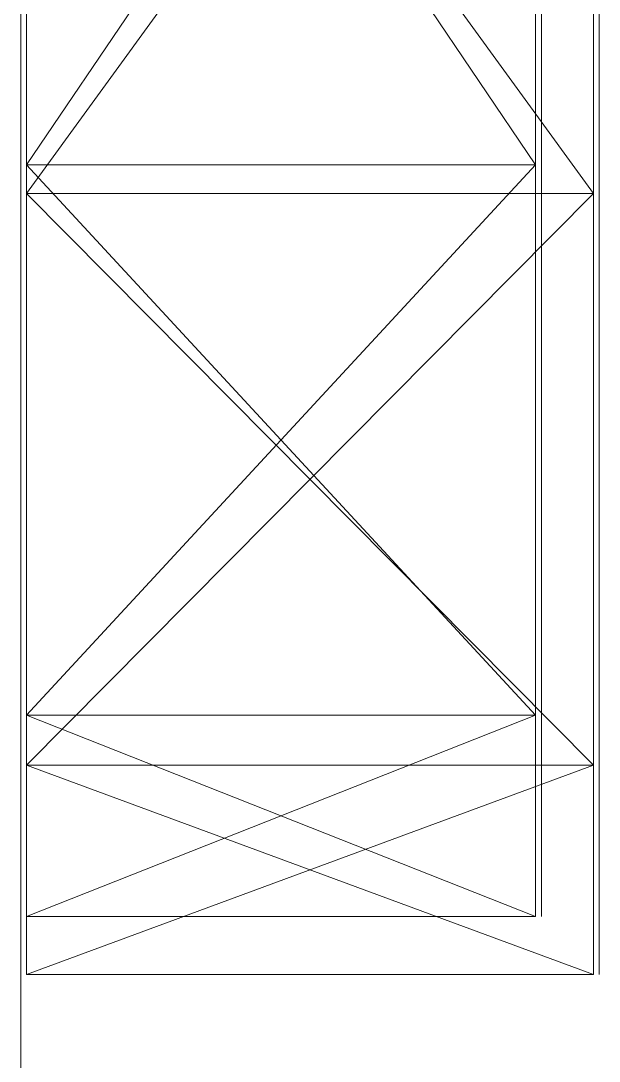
# Model space of a CAD drawing. Header units: millimetres. Extents: x -5300 to 98858, y -5196 to 93886.
# Drawn here: x 3050 to 3060, y 44819.5 to 44837.49 of the extents above; entities that cross this region are included whole.
import ezdxf

# ---------------------------------------------------------------- set-up
doc = ezdxf.new("R2010")
doc.units = ezdxf.units.MM
doc.layers.add('Двери', color=7, linetype='Continuous', lineweight=18, true_color=0x7f7f7f)

# ---------------------------------------------------------------- blocks, each defined once
blk = doc.blocks.new('Дн-9 193108 - Дн-9-247982-Подвал')
at = {"layer": 'Двери', "color": 254, "true_color": 0xd4d4d4}
for p, q in [((3050, 44010), (3050, 45490)), ((3050, 45490), (3050, 44010)), ((3050, 44010), (3050, 45490)), ((3050, 45490), (3050, 44010)), ((3050, 44818), (3050, 44898)), ((3050, 44898), (3050, 44818)), ((3050, 44818), (3050, 44898)), ((3050, 44898), (3050, 44818)), ((3050, 44898), (3050, 43998)), ((3050, 43998), (3050, 44898)), ((3050, 44898), (3050, 44818)), ((3050, 44818), (3050, 44898)), ((3050, 44818), (3050, 44898)), ((3050, 44898), (3050, 43998)), ((3050, 43998), (3050, 44898)), ((3050, 44898), (3050, 44818)), ((3059, 44870.517), (3059, 44825.483)), ((3059, 44870.517), (3059, 44834.998)), ((3059, 44870.517), (3059, 44825.483)), ((3059, 44870.517), (3059, 44825.483)), ((3059, 44825.483), (3059, 44870.517)), ((3059, 44825.483), (3059, 44870.517)), ((3059, 44825.483), (3059, 44870.517)), ((3060, 44834.501), (3060, 44861.499)), ((3060, 44824.617), (3060, 44861.499)), ((3060, 44824.617), (3060, 44861.499)), ((3060, 44824.617), (3060, 44861.499)), ((3060, 44834.501), (3060, 44861.499)), ((3060, 44861.499), (3060, 44834.501)), ((3060, 44861.499), (3060, 44834.501)), ((3060, 44861.499), (3060, 44834.501)), ((3059, 44861.001), (3059, 44825.483)), ((3059, 44861.001), (3059, 44834.998)), ((3059, 44861.001), (3059, 44834.998)), ((3050, 44834.552), (3050, 44848.002)), ((3050, 44848.002), (3050, 44834.952)), ((3050, 44834.552), (3050, 44848.002)), ((3050, 44834.952), (3050, 44848.002)), ((3050, 44848.002), (3050, 44834.952)), ((3050, 44834.952), (3050, 44848.002)), ((3050, 44834.552), (3050, 44848.002)), ((3050, 44834.952), (3050, 44848.002)), ((3050, 44848.002), (3050, 44834.952)), ((3050, 44848.002), (3050, 44834.552)), ((3050, 44834.952), (3050, 44848.002)), ((3050, 44848.002), (3050, 44834.952)), ((3050.1, 44848.002), (3050.1, 44834.501)), ((3050.1, 44834.501), (3050.1, 44848.002)), ((3050.1, 44834.998), (3050.1, 44848.002)), ((3050.1, 44834.998), (3050.1, 44848.002)), ((3059.9, 44848.002), (3050.1, 44834.501)), ((3059.9, 44834.501), (3050.1, 44848.002)), ((3050.1, 44848.002), (3058.9, 44834.998)), ((3050.1, 44834.998), (3058.9, 44848.002)), ((3050.1, 44834.501), (3050.1, 44848.002)), ((3050.1, 44848.002), (3050.1, 44834.501)), ((3050.1, 44834.998), (3050.1, 44848.002)), ((3050.1, 44848.002), (3050.1, 44834.998)), ((3059.9, 44834.501), (3050.1, 44848.002)), ((3059.9, 44848.002), (3050.1, 44834.501)), ((3058.9, 44834.998), (3050.1, 44848.002)), ((3058.9, 44848.002), (3050.1, 44834.998)), ((3058.9, 44848.002), (3058.9, 44834.998)), ((3058.9, 44834.998), (3058.9, 44848.002)), ((3058.9, 44834.998), (3058.9, 44848.002)), ((3058.9, 44848.002), (3058.9, 44834.998)), ((3059, 44848.002), (3059, 44834.998)), ((3059, 44848.002), (3059, 44834.998)), ((3059, 44848.002), (3059, 44834.998)), ((3059, 44834.998), (3059, 44848.002)), ((3059, 44848.002), (3059, 44825.483)), ((3059, 44825.483), (3059, 44848.002)), ((3059.9, 44834.501), (3059.9, 44848.002)), ((3059.9, 44834.501), (3059.9, 44848.002)), ((3059.9, 44834.501), (3059.9, 44848.002)), ((3059.9, 44848.002), (3059.9, 44834.501)), ((3060, 44848.002), (3060, 44834.501)), ((3060, 44834.501), (3060, 44848.002)), ((3060, 44848.002), (3060, 44834.501)), ((3060, 44848.002), (3060, 44834.501)), ((3050.1, 44834.998), (3050.1, 44825.483)), ((3050.1, 44825.483), (3050.1, 44834.998)), ((3050.1, 44834.998), (3058.9, 44834.998)), ((3050.1, 44834.998), (3058.9, 44825.483)), ((3050.1, 44825.483), (3058.9, 44834.998)), ((3050.1, 44834.998), (3058.9, 44834.998)), ((3050.1, 44834.998), (3050.1, 44825.483)), ((3050.1, 44834.998), (3050.1, 44825.483)), ((3050.1, 44834.998), (3058.9, 44834.998)), ((3050.1, 44834.998), (3058.9, 44825.483)), ((3058.9, 44834.998), (3050.1, 44834.998)), ((3058.9, 44834.998), (3050.1, 44825.483)), ((3058.9, 44834.998), (3058.9, 44825.483)), ((3058.9, 44825.483), (3058.9, 44834.998)), ((3058.9, 44834.998), (3058.9, 44825.483)), ((3058.9, 44834.998), (3058.9, 44825.483)), ((3059, 44834.998), (3059, 44825.483)), ((3059, 44825.483), (3059, 44834.998)), ((3059, 44834.998), (3059, 44825.483)), ((3059, 44825.483), (3059, 44834.998)), ((3050, 44834.952), (3050, 44825.399)), ((3050, 44825.399), (3050, 44834.952)), ((3050, 44834.552), (3050, 44834.952)), ((3050, 44834.952), (3050, 44824.706)), ((3050, 44824.706), (3050, 44834.952)), ((3050, 44834.552), (3050, 44834.952)), ((3050, 44834.952), (3050, 44825.399)), ((3050, 44834.952), (3050, 44825.399)), ((3050, 44834.552), (3050, 44834.952)), ((3050, 44834.952), (3050, 44834.552)), ((3050, 44834.552), (3050, 44824.706)), ((3050, 44824.706), (3050, 44834.552)), ((3050, 44834.552), (3050, 44824.706)), ((3050, 44834.552), (3050, 44824.706)), ((3050, 44834.552), (3050, 44825.399)), ((3050, 44834.552), (3050, 44825.399)), ((3050.1, 44834.501), (3050.1, 44824.617)), ((3050.1, 44824.617), (3050.1, 44834.501)), ((3059.9, 44834.501), (3050.1, 44834.501)), ((3059.9, 44834.501), (3050.1, 44824.617)), ((3059.9, 44824.617), (3050.1, 44834.501)), ((3059.9, 44834.501), (3050.1, 44834.501)), ((3050.1, 44834.501), (3050.1, 44824.617)), ((3050.1, 44834.501), (3050.1, 44824.617)), ((3059.9, 44834.501), (3050.1, 44834.501)), ((3059.9, 44834.501), (3050.1, 44824.617)), ((3050.1, 44834.501), (3059.9, 44834.501)), ((3050.1, 44834.501), (3059.9, 44824.617)), ((3059.9, 44834.501), (3059.9, 44824.617)), ((3059.9, 44824.617), (3059.9, 44834.501)), ((3059.9, 44834.501), (3059.9, 44824.617)), ((3059.9, 44834.501), (3059.9, 44824.617)), ((3060, 44834.501), (3060, 44824.617)), ((3060, 44824.617), (3060, 44834.501)), ((3060, 44834.501), (3060, 44824.617)), ((3060, 44824.617), (3060, 44834.501)), ((3060, 44834.501), (3060, 44820.999)), ((3060, 44834.501), (3060, 44834.501)), ((3060, 44820.999), (3060, 44834.501)), ((3050.1, 44825.483), (3050.1, 44821.999)), ((3050.1, 44821.999), (3050.1, 44825.483)), ((3050.1, 44825.483), (3058.9, 44825.483)), ((3050.1, 44825.483), (3058.9, 44821.999)), ((3058.9, 44821.999), (3050.1, 44825.483)), ((3050.1, 44825.483), (3058.9, 44825.483)), ((3050.1, 44825.483), (3050.1, 44821.999)), ((3050.1, 44821.999), (3050.1, 44825.483)), ((3050.1, 44825.483), (3058.9, 44825.483)), ((3050.1, 44825.483), (3058.9, 44821.999)), ((3050.1, 44821.999), (3058.9, 44825.483)), ((3058.9, 44825.483), (3050.1, 44825.483)), ((3058.9, 44825.483), (3058.9, 44821.999)), ((3058.9, 44821.999), (3058.9, 44825.483)), ((3058.9, 44825.483), (3058.9, 44821.999)), ((3058.9, 44821.999), (3058.9, 44825.483)), ((3059, 44825.483), (3059, 44821.999)), ((3059, 44821.999), (3059, 44825.483)), ((3059, 44825.483), (3059, 44825.483)), ((3059, 44825.483), (3059, 44821.999)), ((3059, 44821.999), (3059, 44825.483)), ((3059, 44825.483), (3059, 44825.483)), ((3050, 44825.399), (3050, 44821.901)), ((3050, 44821.901), (3050, 44825.399)), ((3050, 44824.706), (3050, 44825.399)), ((3050, 44825.399), (3050, 44821.101)), ((3050, 44821.101), (3050, 44825.399)), ((3050, 44824.706), (3050, 44825.399)), ((3050, 44825.399), (3050, 44821.901)), ((3050, 44821.901), (3050, 44825.399)), ((3050, 44824.706), (3050, 44825.399)), ((3050, 44825.399), (3050, 44821.101)), ((3050, 44821.101), (3050, 44825.399)), ((3050, 44825.399), (3050, 44824.706)), ((3050, 44824.706), (3050, 44821.101)), ((3050, 44821.101), (3050, 44824.706)), ((3050, 44824.706), (3050, 44821.101)), ((3050, 44821.101), (3050, 44824.706)), ((3050.1, 44824.617), (3050.1, 44820.999)), ((3050.1, 44820.999), (3050.1, 44824.617)), ((3059.9, 44824.617), (3050.1, 44824.617)), ((3050.1, 44824.617), (3059.9, 44820.999)), ((3050.1, 44820.999), (3059.9, 44824.617)), ((3059.9, 44824.617), (3050.1, 44824.617)), ((3050.1, 44824.617), (3050.1, 44820.999)), ((3050.1, 44820.999), (3050.1, 44824.617)), ((3059.9, 44824.617), (3050.1, 44824.617)), ((3050.1, 44824.617), (3059.9, 44820.999)), ((3050.1, 44820.999), (3059.9, 44824.617)), ((3050.1, 44824.617), (3059.9, 44824.617)), ((3059.9, 44824.617), (3059.9, 44820.999)), ((3059.9, 44820.999), (3059.9, 44824.617)), ((3059.9, 44824.617), (3059.9, 44820.999)), ((3059.9, 44820.999), (3059.9, 44824.617)), ((3060, 44824.617), (3060, 44820.999)), ((3060, 44820.999), (3060, 44824.617)), ((3060, 44824.617), (3060, 44824.617)), ((3060, 44824.617), (3060, 44820.999)), ((3060, 44820.999), (3060, 44824.617)), ((3050, 44821.101), (3050, 44821.901)), ((3050, 44821.101), (3050, 44821.901)), ((3050.1, 44821.999), (3058.9, 44821.999)), ((3050.1, 44821.999), (3058.9, 44821.999)), ((3059.9, 44820.999), (3050.1, 44820.999)), ((3059.9, 44820.999), (3050.1, 44820.999))]:
    blk.add_line(p, q, dxfattribs=at)
blk = doc.blocks.new('Дн-9 193108 - Дн-9 193108-247986-Подвал')
blk.add_blockref('Дн-9 193108 - Дн-9-247982-Подвал', (0, 0))

msp = doc.modelspace()

# ---------------------------------------------------------------- block references
at = {"layer": 'Двери', "color": 254, "true_color": 0xd4d4d4}
msp.add_blockref('Дн-9 193108 - Дн-9 193108-247986-Подвал', (0, 0), dxfattribs=at)

doc.saveas('drawing.dxf')
